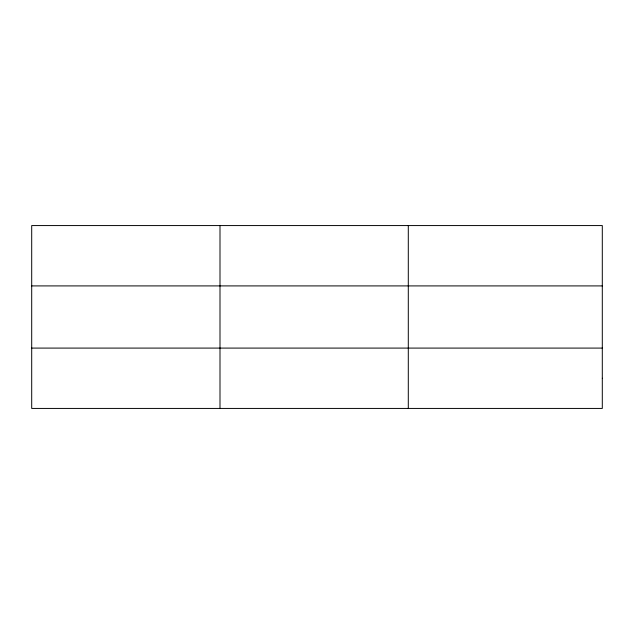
<?xml version="1.0" encoding="UTF-8"?>
<svg xmlns="http://www.w3.org/2000/svg" width="634" height="634" viewBox="0 0 634 634"><rect width="100%" height="100%" fill="white"/><g stroke="black" fill="none" stroke-linecap="round" stroke-linejoin="round"><path stroke-width="0.95" d="M219.998 225.569L219.998 408.431M408.296 225.569L408.296 408.431M31.7 285.91L602.3 285.91M31.7 348.09L602.3 348.09M602.3 378.26L602.3 408.431L31.7 408.431L31.7 225.569L602.3 225.569L602.3 378.26"/></g></svg>
